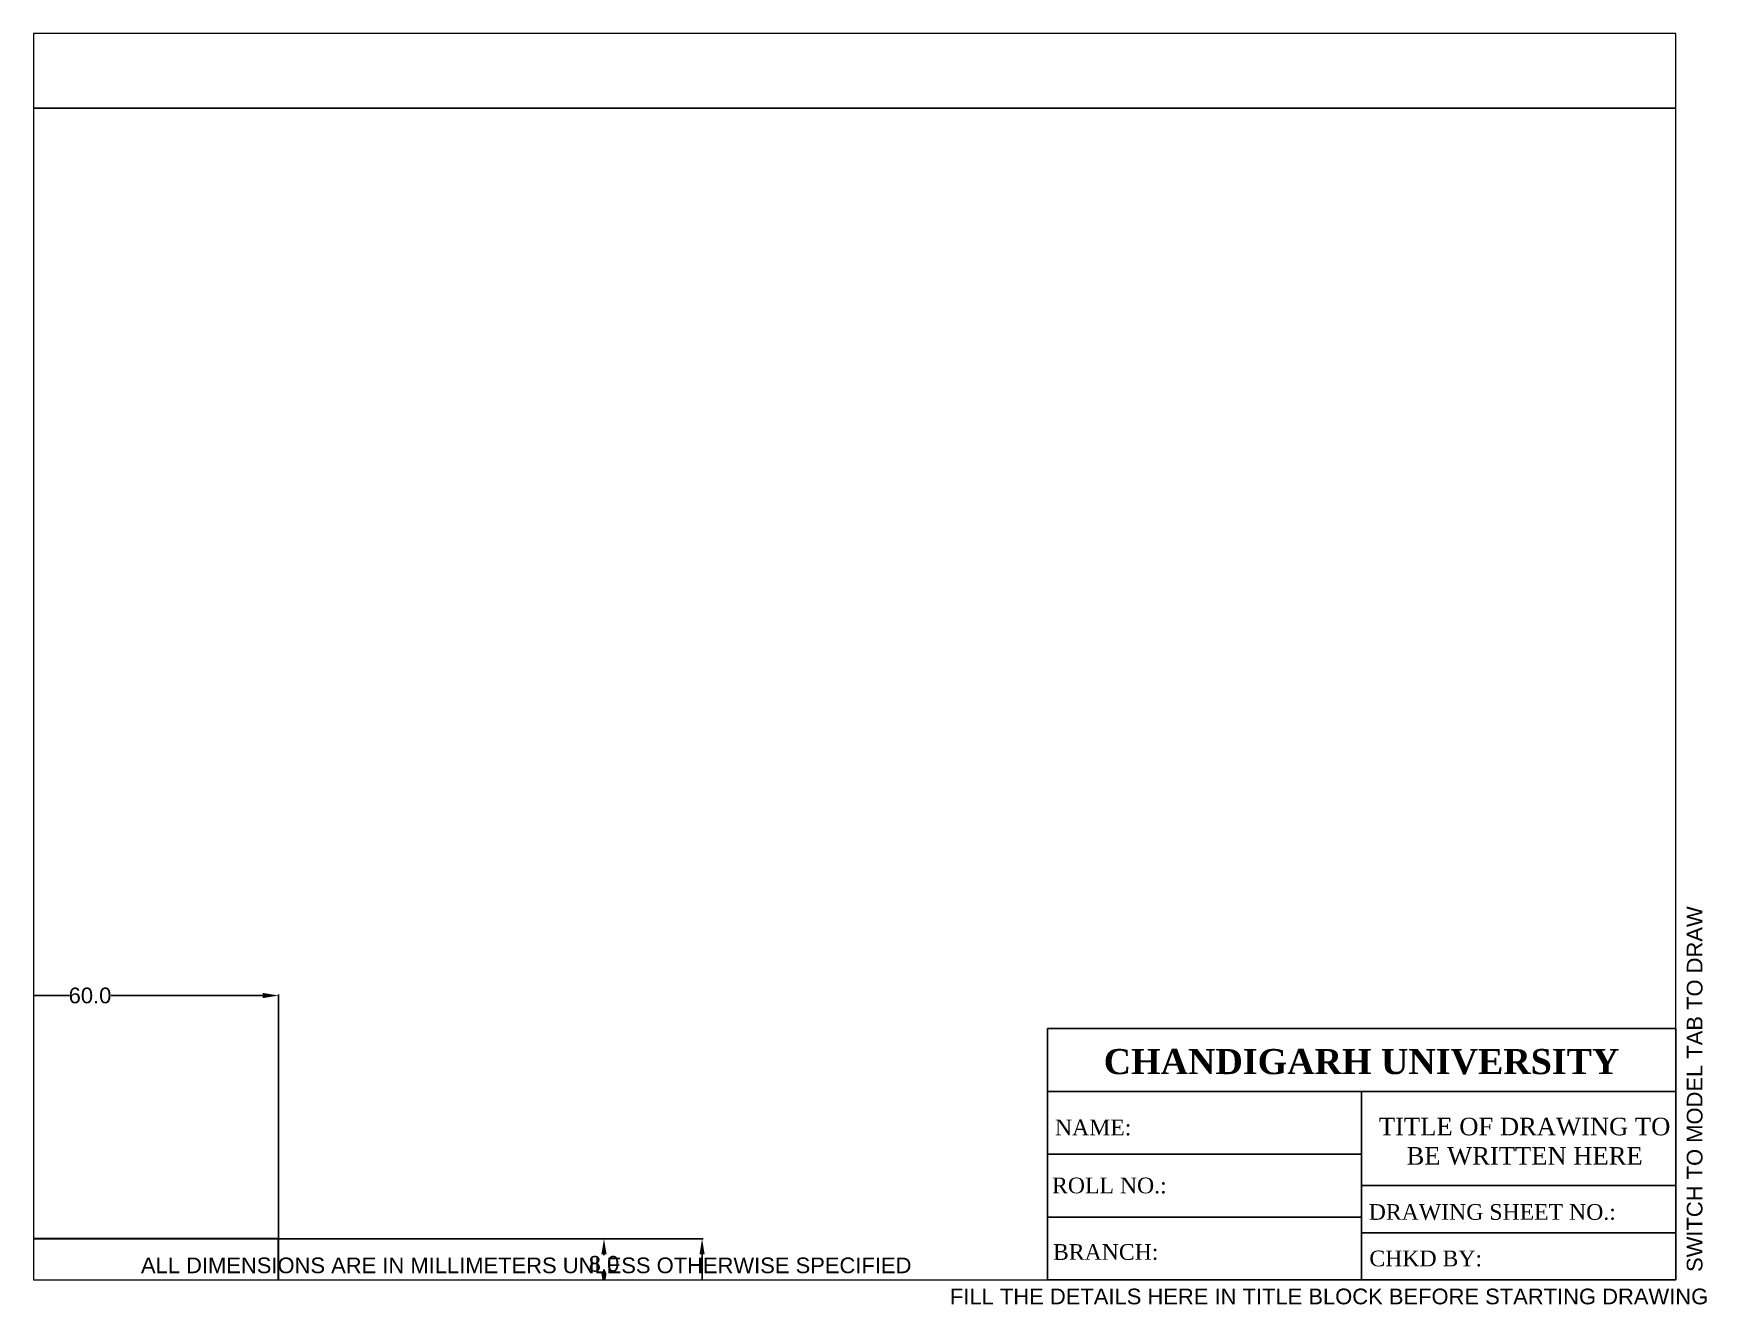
# Paper-space layout 'Layout1' of a CAD drawing. Header units: millimetres. Extents: x 0 to 266, y -4 to 198.
# The model-space entities are those that its viewports show. They can reach past a viewport. Long polylines and large blocks are cut down to what shows.
import ezdxf

# ---------------------------------------------------------------- set-up
doc = ezdxf.new("R2010")
doc.units = ezdxf.units.MM
doc.linetypes.add('ACAD_ISO08W100', pattern=[36, 24, -3, 6, -3])
doc.layers.add('Comments', color=10, linetype='Continuous', lineweight=13, plot=False)
doc.layers.add('thick continuous', color=7, linetype='Continuous', lineweight=30)
doc.styles.get("Standard").update_dxf_attribs({"font": 'arial.ttf'})
doc.dimstyles.get("Standard").update_dxf_attribs({"dimtxt": 2.5, "dimasz": 2.5, "dimexe": 0.18, "dimexo": 0.0625, "dimgap": 0.09, "dimtad": 0, "dimtih": 1, "dimtoh": 1, "dimdec": 1, "dimzin": 0, "dimdsep": 46, "dimtxsty": 'Standard', "dimcen": 0.09, "dimadec": 0, "dimazin": 0, "dimtfac": 1, "dimtdec": 1, "dimtofl": 0, "dimtmove": 0, "dimatfit": 3, "dimfxl": 1, "dimtolj": 1, "dimtzin": 0, "dimarcsym": 0})

# ---------------------------------------------------------------- blocks, each defined once
blk = doc.blocks.new('*D1')
at = {"layer": 'Defpoints', "color": 0, "transparency": 16777216}
for p in [(60, 30), (60, 22), (111.81, 22)]:
    blk.add_point(p, dxfattribs=at)
at = {"layer": 'thick continuous', "color": 0, "lineweight": -2, "transparency": 16777216}
for p, q in [((60.06, 30), (111.99, 30)), ((111.81, 27.5), (111.81, 27.37)), ((111.81, 24.5), (111.81, 24.63)), ((60.06, 22), (111.99, 22))]:
    blk.add_line(p, q, dxfattribs=at)
at = {"layer": 'thick continuous', "color": 0, "transparency": 16777216}
for points in [[(111.39, 27.5), (112.23, 27.5), (111.81, 30)], [(111.39, 24.5), (112.23, 24.5), (111.81, 22)]]:
    blk.add_solid(points, dxfattribs=at)
at = {"layer": 'thick continuous', "color": 0, "transparency": 16777216, "insert": (111.81, 26), "char_height": 2.5, "attachment_point": 5}
blk.add_mtext('\\A1;8.0', dxfattribs=at)
blk = doc.blocks.new('*D3')
at = {"layer": 'Defpoints', "color": 0, "transparency": 16777216}
for p in [(60, 68.72), (0, 30), (60, 30)]:
    blk.add_point(p, dxfattribs=at)
at = {"layer": 'thick continuous', "color": 0, "lineweight": -2, "transparency": 16777216}
for p, q in [((0, 30.06), (0, 68.9)), ((2.5, 68.72), (26.66, 68.72)), ((57.5, 68.72), (33.34, 68.72)), ((60, 30.06), (60, 68.9))]:
    blk.add_line(p, q, dxfattribs=at)
at = {"layer": 'thick continuous', "color": 0, "transparency": 16777216}
for points in [[(2.5, 69.14), (2.5, 68.31), (0, 68.72)], [(57.5, 69.14), (57.5, 68.31), (60, 68.72)]]:
    blk.add_solid(points, dxfattribs=at)
at = {"layer": 'thick continuous', "color": 0, "transparency": 16777216, "insert": (30, 68.72), "char_height": 2.5, "attachment_point": 5}
blk.add_mtext('\\A1;60.0', dxfattribs=at)
blk = doc.blocks.new('*D4')
at = {"layer": 'Defpoints', "color": 0, "transparency": 16777216}
for p in [(60, 30), (60, 0), (127.43, 0)]:
    blk.add_point(p, dxfattribs=at)
at = {"layer": 'thick continuous', "color": 0, "lineweight": -2, "transparency": 16777216}
for p, q in [((60.06, 30), (127.61, 30)), ((127.43, 27.5), (127.43, 16.37)), ((127.43, 2.5), (127.43, 13.63)), ((60.06, 0), (127.61, 0))]:
    blk.add_line(p, q, dxfattribs=at)
at = {"layer": 'thick continuous', "color": 0, "transparency": 16777216}
for points in [[(127.01, 27.5), (127.84, 27.5), (127.43, 30)], [(127.01, 2.5), (127.84, 2.5), (127.43, 0)]]:
    blk.add_solid(points, dxfattribs=at)
at = {"layer": 'thick continuous', "color": 0, "transparency": 16777216, "insert": (127.43, 15), "char_height": 2.5, "attachment_point": 5}
blk.add_mtext('\\A1;30.0', dxfattribs=at)

msp = doc.modelspace()

# ---------------------------------------------------------------- linework, layer by layer
msp.add_lwpolyline([(0, 0), (297, 0), (297, 210), (0, 210)], close=True)
at = {"layer": 'thick continuous'}
for p, q in [((60, 30), (0, 30)), ((60, 22), (60, 30))]:
    msp.add_line(p, q, dxfattribs=at)

# ---------------------------------------------------------------- dimensions: what is measured, and where the dimension line sits
dim = msp.add_linear_dim(base=(60, 68.72), p1=(0, 30), p2=(60, 30), dimstyle='Standard', dxfattribs=at)
dim.commit()
dim.dimension.update_dxf_attribs({"geometry": '*D3', "text_midpoint": (30, 68.72)})
for base, p2, picture, middle in [((111.81, 22), (60, 22), '*D1', (111.81, 26)), ((127.43, 0), (60, 0), '*D4', (127.43, 15))]:
    dim = msp.add_linear_dim(base=base, p1=(60, 30), p2=p2, angle=90, dimstyle='Standard', dxfattribs=at)
    dim.commit()
    dim.dimension.update_dxf_attribs({"geometry": picture, "text_midpoint": middle})

psp = doc.layouts.get("Layout1")

# ---------------------------------------------------------------- linework, layer by layer
for p, q in [((161.41, 40), (261.41, 40)), ((161.41, 40), (161.41, 0)), ((261.41, 40), (261.41, 0)), ((161.41, 30), (261.41, 30)), ((161.41, 30), (194.27, 30)), ((211.41, 30), (211.41, 0)), ((161.41, 20), (211.41, 20)), ((211.41, 15), (261.41, 15)), ((161.41, 10), (211.41, 10)), ((211.41, 7.5), (261.41, 7.5)), ((161.41, 0), (261.41, 0))]:
    psp.add_line(p, q)

# ---------------------------------------------------------------- texts
at = {"attachment_point": 1}
for s, width, insert, char_height in [('\\pxqc;{\\fTimes New Roman|b1|i0|c0|p18;CHANDIGARH UNIVERSITY}', 80.8177, (170.98, 36.75), 4), ('\\pxqc;{\\fTimes New Roman|b0|i0|c0|p18;TITLE OF DRAWING TO BE WRITTEN HERE}', 46.4985, (214.1, 25.81), 2.8)]:
    psp.add_mtext_dynamic_manual_height_columns(s, width=width, gutter_width=40, heights=[0], dxfattribs=dict(at, insert=insert, char_height=char_height))
at = {"linetype": 'ACAD_ISO08W100', "lineweight": 100, "char_height": 2.5, "attachment_point": 1}
for s, width, insert in [('{\\fTimes New Roman|b0|i0|c0|p18;NAME:}', 45.3199, (162.59, 25.51)), ('{\\fTimes New Roman|b0|i0|c0|p18;ROLL NO.:}', 45.3199, (162.13, 16.28)), ('{\\fTimes New Roman|b0|i0|c0|p18;DRAWING SHEET NO.:}', 45.3199, (212.54, 12.06)), ('{\\fTimes New Roman|b0|i0|c0|p18;BRANCH:}', 45.3199, (162.28, 5.69)), ('{\\fTimes New Roman|b0|i0|c0|p18;CHKD BY: }', 47.9779, (212.64, 4.66))]:
    psp.add_mtext_dynamic_manual_height_columns(s, width=width, gutter_width=25, heights=[0], dxfattribs=dict(at, insert=insert))
at = {"layer": 'Comments'}
psp.add_text('SWITCH TO MODEL TAB TO DRAW', height=2.5, rotation=90, dxfattribs=at).set_placement((265.66, 1.26))
psp.add_text('FILL THE DETAILS HERE IN TITLE BLOCK BEFORE STARTING DRAWING', height=2.5, dxfattribs=at).set_placement((145.88, -3.89))
at = {"layer": 'thick continuous'}
psp.add_text('ALL DIMENSIONS ARE IN MILLIMETERS UNLESS OTHERWISE SPECIFIED', height=2.5, dxfattribs=at).set_placement((17.11, 1.06))

# ---------------------------------------------------------------- viewports
psp.add_viewport(center=(130.71, 99.21), size=(261.41, 198.4125), view_center_point=(151.71, 122.67), view_height=198.4125, dxfattribs=at)

doc.saveas('drawing.dxf')
